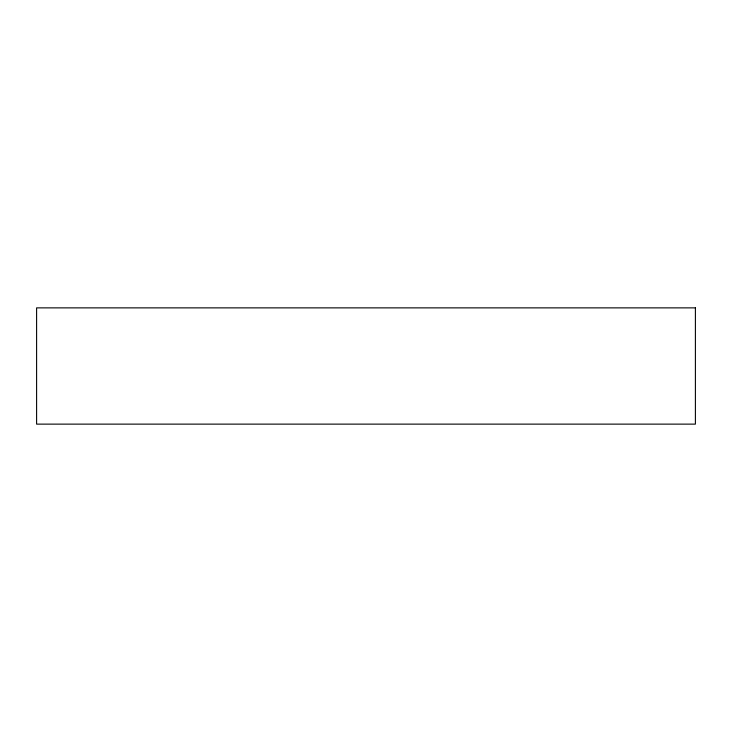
<?xml version="1.0" encoding="UTF-8"?>
<svg xmlns="http://www.w3.org/2000/svg" width="732" height="732" viewBox="0 0 732 732"><rect width="100%" height="100%" fill="white"/><g stroke="black" fill="none" stroke-linecap="round" stroke-linejoin="round"><path stroke-width="1.1" d="M695.4 307.87L36.6 307.87L36.6 424.13L695.4 424.13L695.4 307.87"/></g></svg>
